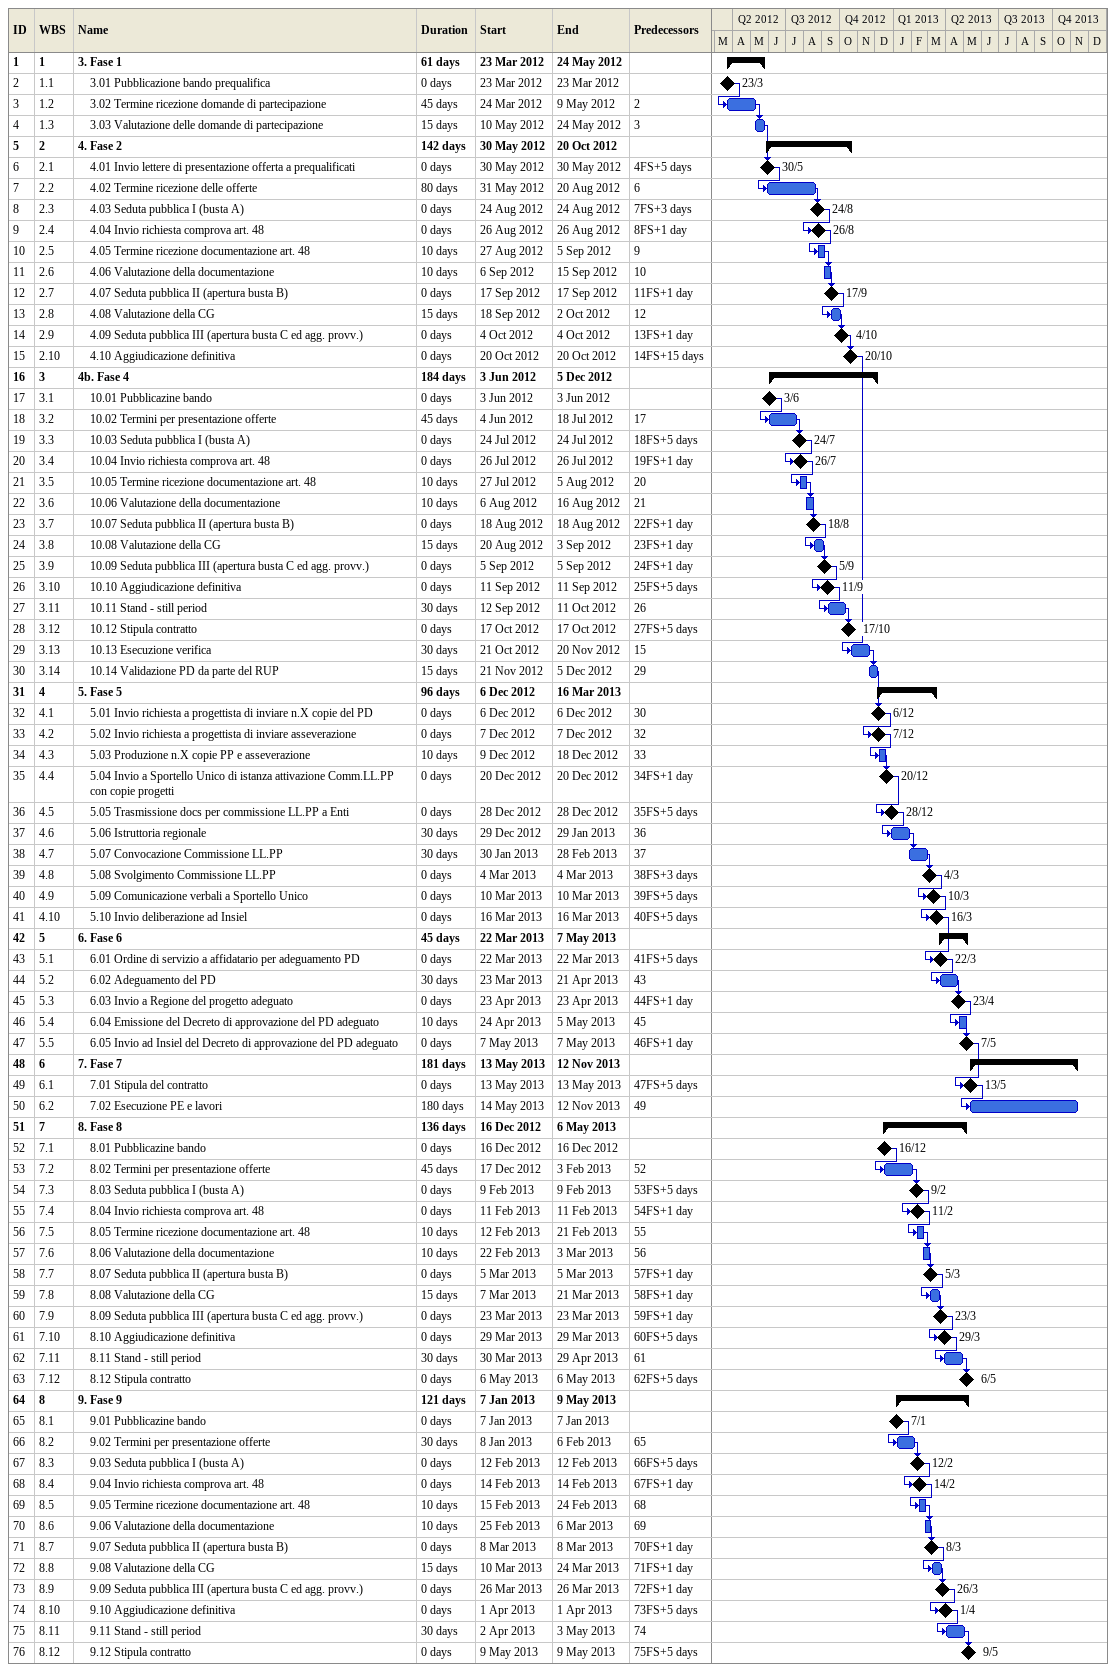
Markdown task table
| ID | WBS | Task | Duration | Start | Finish | Predecessors |
|---|---|---|---|---|---|---|
| 1 | 1 | **3. Fase 1** | 61d | 2012-03-23 | 2012-05-24 |  |
| 2 | 1.1 | 3.01 Pubblicazione bando prequalifica | 0d | 2012-03-23 | 2012-03-23 |  |
| 3 | 1.2 | 3.02 Termine ricezione domande di partecipazione | 45d | 2012-03-24 | 2012-05-09 | 2 |
| 4 | 1.3 | 3.03 Valutazione delle domande di partecipazione | 15d | 2012-05-10 | 2012-05-24 | 3 |
| 5 | 2 | **4. Fase 2** | 142d | 2012-05-30 | 2012-10-20 |  |
| 6 | 2.1 | 4.01 Invio lettere di presentazione offerta a prequalificati | 0d | 2012-05-30 | 2012-05-30 | 4FS+5d |
| 7 | 2.2 | 4.02 Termine ricezione delle offerte | 80d | 2012-05-31 | 2012-08-20 | 6 |
| 8 | 2.3 | 4.03 Seduta pubblica I (busta A) | 0d | 2012-08-24 | 2012-08-24 | 7FS+3d |
| 9 | 2.4 | 4.04 Invio richiesta comprova art. 48 | 0d | 2012-08-26 | 2012-08-26 | 8FS+1d |
| 10 | 2.5 | 4.05 Termine ricezione documentazione art. 48 | 10d | 2012-08-27 | 2012-09-05 | 9 |
| 11 | 2.6 | 4.06 Valutazione della documentazione | 10d | 2012-09-06 | 2012-09-15 | 10 |
| 12 | 2.7 | 4.07 Seduta pubblica II (apertura busta B) | 0d | 2012-09-17 | 2012-09-17 | 11FS+1d |
| 13 | 2.8 | 4.08 Valutazione della CG | 15d | 2012-09-18 | 2012-10-02 | 12 |
| 14 | 2.9 | 4.09 Seduta pubblica III (apertura busta C ed agg. provv.) | 0d | 2012-10-04 | 2012-10-04 | 13FS+1d |
| 15 | 2.10 | 4.10 Aggiudicazione definitiva | 0d | 2012-10-20 | 2012-10-20 | 14FS+15d |
| 16 | 3 | **4b. Fase 4** | 184d | 2012-06-03 | 2012-12-05 |  |
| 17 | 3.1 | 10.01 Pubblicazine bando | 0d | 2012-06-03 | 2012-06-03 |  |
| 18 | 3.2 | 10.02 Termini per presentazione offerte | 45d | 2012-06-04 | 2012-07-18 | 17 |
| 19 | 3.3 | 10.03 Seduta pubblica I (busta A) | 0d | 2012-07-24 | 2012-07-24 | 18FS+5d |
| 20 | 3.4 | 10.04 Invio richiesta comprova art. 48 | 0d | 2012-07-26 | 2012-07-26 | 19FS+1d |
| 21 | 3.5 | 10.05 Termine ricezione documentazione art. 48 | 10d | 2012-07-27 | 2012-08-05 | 20 |
| 22 | 3.6 | 10.06 Valutazione della documentazione | 10d | 2012-08-06 | 2012-08-16 | 21 |
| 23 | 3.7 | 10.07 Seduta pubblica II (apertura busta B) | 0d | 2012-08-18 | 2012-08-18 | 22FS+1d |
| 24 | 3.8 | 10.08 Valutazione della CG | 15d | 2012-08-20 | 2012-09-03 | 23FS+1d |
| 25 | 3.9 | 10.09 Seduta pubblica III (apertura busta C ed agg. provv.) | 0d | 2012-09-05 | 2012-09-05 | 24FS+1d |
| 26 | 3.10 | 10.10 Aggiudicazione definitiva | 0d | 2012-09-11 | 2012-09-11 | 25FS+5d |
| 27 | 3.11 | 10.11 Stand - still period | 30d | 2012-09-12 | 2012-10-11 | 26 |
| 28 | 3.12 | 10.12 Stipula contratto | 0d | 2012-10-17 | 2012-10-17 | 27FS+5d |
| 29 | 3.13 | 10.13 Esecuzione verifica | 30d | 2012-10-21 | 2012-11-20 | 15 |
| 30 | 3.14 | 10.14 Validazione PD da parte del RUP | 15d | 2012-11-21 | 2012-12-05 | 29 |
| 31 | 4 | **5. Fase 5** | 96d | 2012-12-06 | 2013-03-16 |  |
| 32 | 4.1 | 5.01 Invio richiesta a progettista di inviare n.X copie del PD | 0d | 2012-12-06 | 2012-12-06 | 30 |
| 33 | 4.2 | 5.02 Invio richiesta a progettista di inviare asseverazione | 0d | 2012-12-07 | 2012-12-07 | 32 |
| 34 | 4.3 | 5.03 Produzione n.X copie PP e asseverazione | 10d | 2012-12-09 | 2012-12-18 | 33 |
| 35 | 4.4 | 5.04 Invio a Sportello Unico di istanza attivazione Comm.LL.PP con copie progetti | 0d | 2012-12-20 | 2012-12-20 | 34FS+1d |
| 36 | 4.5 | 5.05 Trasmissione docs per commissione LL.PP a Enti | 0d | 2012-12-28 | 2012-12-28 | 35FS+5d |
| 37 | 4.6 | 5.06 Istruttoria regionale | 30d | 2012-12-29 | 2013-01-29 | 36 |
| 38 | 4.7 | 5.07 Convocazione Commissione LL.PP | 30d | 2013-01-30 | 2013-02-28 | 37 |
| 39 | 4.8 | 5.08 Svolgimento Commissione LL.PP | 0d | 2013-03-04 | 2013-03-04 | 38FS+3d |
| 40 | 4.9 | 5.09 Comunicazione verbali a Sportello Unico | 0d | 2013-03-10 | 2013-03-10 | 39FS+5d |
| 41 | 4.10 | 5.10 Invio deliberazione ad Insiel | 0d | 2013-03-16 | 2013-03-16 | 40FS+5d |
| 42 | 5 | **6. Fase 6** | 45d | 2013-03-22 | 2013-05-07 |  |
| 43 | 5.1 | 6.01 Ordine di servizio a affidatario per adeguamento PD | 0d | 2013-03-22 | 2013-03-22 | 41FS+5d |
| 44 | 5.2 | 6.02 Adeguamento del PD | 30d | 2013-03-23 | 2013-04-21 | 43 |
| 45 | 5.3 | 6.03 Invio a Regione del progetto adeguato | 0d | 2013-04-23 | 2013-04-23 | 44FS+1d |
| 46 | 5.4 | 6.04 Emissione del Decreto di approvazione del PD adeguato | 10d | 2013-04-24 | 2013-05-05 | 45 |
| 47 | 5.5 | 6.05 Invio ad Insiel del Decreto di approvazione del PD adeguato | 0d | 2013-05-07 | 2013-05-07 | 46FS+1d |
| 48 | 6 | **7. Fase 7** | 181d | 2013-05-13 | 2013-11-12 |  |
| 49 | 6.1 | 7.01 Stipula del contratto | 0d | 2013-05-13 | 2013-05-13 | 47FS+5d |
| 50 | 6.2 | 7.02 Esecuzione PE e lavori | 180d | 2013-05-14 | 2013-11-12 | 49 |
| 51 | 7 | **8. Fase 8** | 136d | 2012-12-16 | 2013-05-06 |  |
| 52 | 7.1 | 8.01 Pubblicazine bando | 0d | 2012-12-16 | 2012-12-16 |  |
| 53 | 7.2 | 8.02 Termini per presentazione offerte | 45d | 2012-12-17 | 2013-02-03 | 52 |
| 54 | 7.3 | 8.03 Seduta pubblica I (busta A) | 0d | 2013-02-09 | 2013-02-09 | 53FS+5d |
| 55 | 7.4 | 8.04 Invio richiesta comprova art. 48 | 0d | 2013-02-11 | 2013-02-11 | 54FS+1d |
| 56 | 7.5 | 8.05 Termine ricezione documentazione art. 48 | 10d | 2013-02-12 | 2013-02-21 | 55 |
| 57 | 7.6 | 8.06 Valutazione della documentazione | 10d | 2013-02-22 | 2013-03-03 | 56 |
| 58 | 7.7 | 8.07 Seduta pubblica II (apertura busta B) | 0d | 2013-03-05 | 2013-03-05 | 57FS+1d |
| 59 | 7.8 | 8.08 Valutazione della CG | 15d | 2013-03-07 | 2013-03-21 | 58FS+1d |
| 60 | 7.9 | 8.09 Seduta pubblica III (apertura busta C ed agg. provv.) | 0d | 2013-03-23 | 2013-03-23 | 59FS+1d |
| 61 | 7.10 | 8.10 Aggiudicazione definitiva | 0d | 2013-03-29 | 2013-03-29 | 60FS+5d |
| 62 | 7.11 | 8.11 Stand - still period | 30d | 2013-03-30 | 2013-04-29 | 61 |
| 63 | 7.12 | 8.12 Stipula contratto | 0d | 2013-05-06 | 2013-05-06 | 62FS+5d |
| 64 | 8 | **9. Fase 9** | 121d | 2013-01-07 | 2013-05-09 |  |
| 65 | 8.1 | 9.01 Pubblicazine bando | 0d | 2013-01-07 | 2013-01-07 |  |
| 66 | 8.2 | 9.02 Termini per presentazione offerte | 30d | 2013-01-08 | 2013-02-06 | 65 |
| 67 | 8.3 | 9.03 Seduta pubblica I (busta A) | 0d | 2013-02-12 | 2013-02-12 | 66FS+5d |
| 68 | 8.4 | 9.04 Invio richiesta comprova art. 48 | 0d | 2013-02-14 | 2013-02-14 | 67FS+1d |
| 69 | 8.5 | 9.05 Termine ricezione documentazione art. 48 | 10d | 2013-02-15 | 2013-02-24 | 68 |
| 70 | 8.6 | 9.06 Valutazione della documentazione | 10d | 2013-02-25 | 2013-03-06 | 69 |
| 71 | 8.7 | 9.07 Seduta pubblica II (apertura busta B) | 0d | 2013-03-08 | 2013-03-08 | 70FS+1d |
| 72 | 8.8 | 9.08 Valutazione della CG | 15d | 2013-03-10 | 2013-03-24 | 71FS+1d |
| 73 | 8.9 | 9.09 Seduta pubblica III (apertura busta C ed agg. provv.) | 0d | 2013-03-26 | 2013-03-26 | 72FS+1d |
| 74 | 8.10 | 9.10 Aggiudicazione definitiva | 0d | 2013-04-01 | 2013-04-01 | 73FS+5d |
| 75 | 8.11 | 9.11 Stand - still period | 30d | 2013-04-02 | 2013-05-03 | 74 |
| 76 | 8.12 | 9.12 Stipula contratto | 0d | 2013-05-09 | 2013-05-09 | 75FS+5d |
